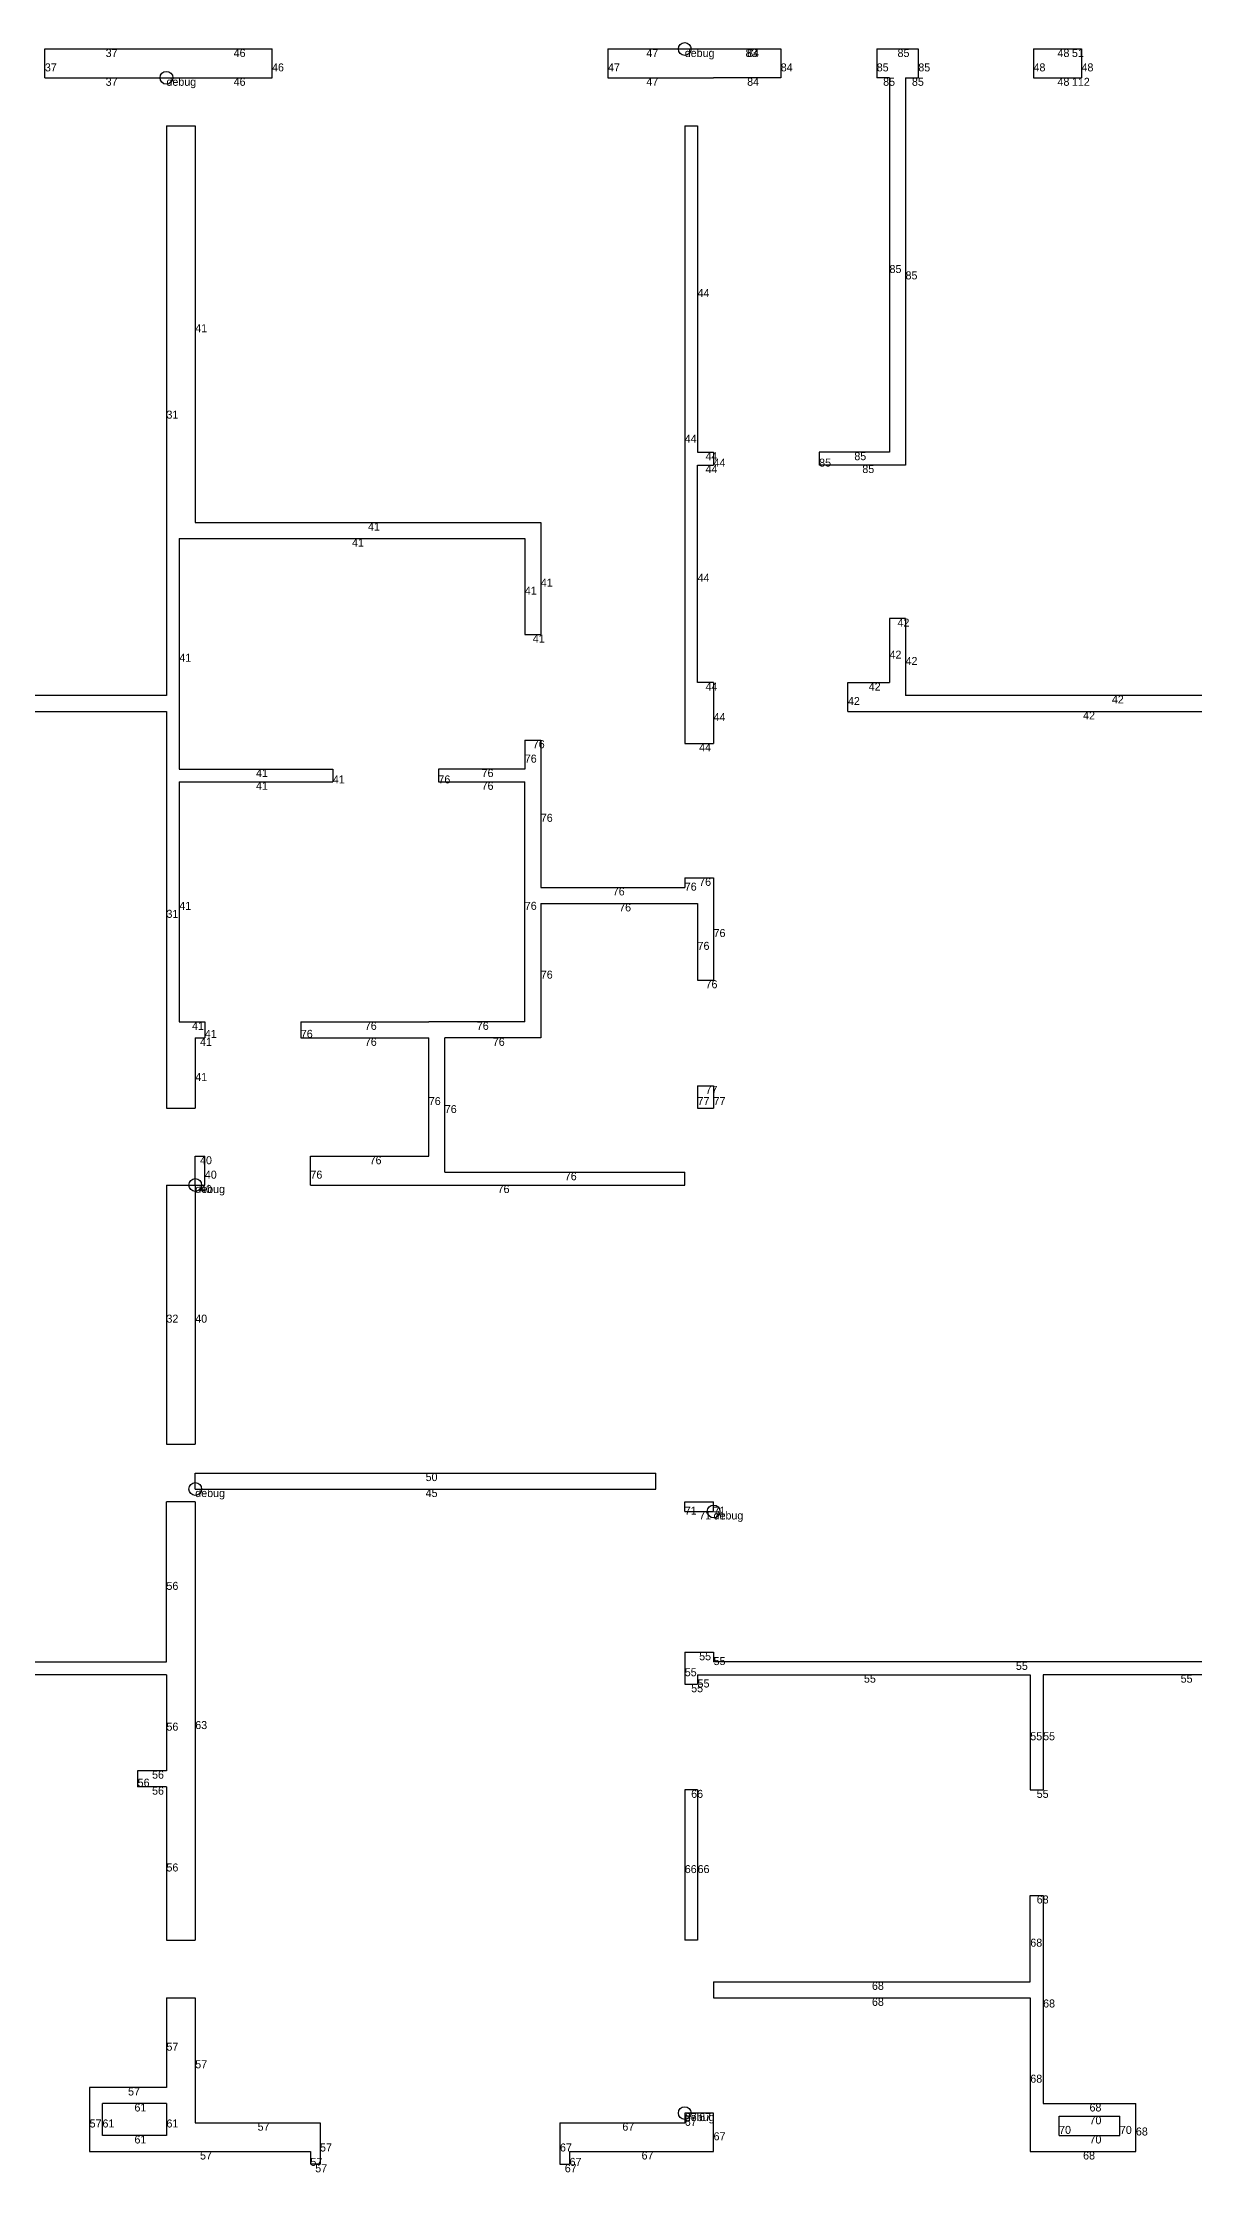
# Model space of a CAD drawing. Header units: metres. Extents: x 234 to 1679, y 437 to 1103.
# Drawn here: x 911 to 1271, y 437 to 1103 of the extents above; entities that cross this region are included whole.
import ezdxf

# ---------------------------------------------------------------- set-up
doc = ezdxf.new("R2010")
doc.units = ezdxf.units.M
doc.layers.add('WALL_DEBUG', color=7, linetype='Continuous')

msp = doc.modelspace()

# ---------------------------------------------------------------- linework, layer by layer
at = {"layer": 'debug', "color": 2}
for centre in [(1112, 1101), (950, 1092), (959, 746), (959, 746), (959, 746), (959, 746), (959, 746), (959, 746), (959, 651), (1121, 644), (1112, 456)]:
    msp.add_circle(centre, 2, dxfattribs=at)
at = {"layer": 'WALL_DEBUG'}
for p, q in [((912, 1092), (912, 1101)), ((912, 1101), (950, 1101)), ((912, 1092), (912, 1101)), ((912, 1101), (950, 1101)), ((912, 1092), (912, 1101)), ((912, 1101), (950, 1101)), ((912, 1092), (912, 1101)), ((912, 1101), (950, 1101)), ((912, 1092), (912, 1101)), ((912, 1101), (950, 1101)), ((912, 1092), (912, 1101)), ((912, 1101), (950, 1101)), ((912, 1092), (912, 1101)), ((912, 1101), (950, 1101)), ((950, 1101), (959, 1101)), ((950, 1101), (959, 1101)), ((950, 1101), (959, 1101)), ((950, 1101), (959, 1101)), ((950, 1101), (959, 1101)), ((950, 1101), (959, 1101)), ((959, 1101), (983, 1101)), ((959, 1101), (983, 1101)), ((959, 1101), (983, 1101)), ((959, 1101), (983, 1101)), ((959, 1101), (983, 1101)), ((959, 1101), (983, 1101)), ((959, 1101), (983, 1101)), ((983, 1092), (983, 1101)), ((983, 1092), (983, 1101)), ((983, 1092), (983, 1101)), ((983, 1092), (983, 1101)), ((983, 1092), (983, 1101)), ((983, 1092), (983, 1101)), ((983, 1092), (983, 1101)), ((1088, 1101), (1112, 1101)), ((1088, 1101), (1088, 1092)), ((1088, 1101), (1112, 1101)), ((1088, 1101), (1088, 1092)), ((1088, 1101), (1112, 1101)), ((1088, 1101), (1088, 1092)), ((1088, 1101), (1112, 1101)), ((1088, 1101), (1088, 1092)), ((1088, 1101), (1112, 1101)), ((1088, 1101), (1088, 1092)), ((1088, 1101), (1112, 1101)), ((1088, 1101), (1088, 1092)), ((1088, 1101), (1112, 1101)), ((1088, 1101), (1088, 1092)), ((1112, 1101), (1121, 1101)), ((1112, 1101), (1121, 1101)), ((1112, 1101), (1121, 1101)), ((1112, 1101), (1121, 1101)), ((1112, 1101), (1121, 1101)), ((1112, 1101), (1121, 1101)), ((1121, 1101), (1142, 1101)), ((1121, 1101), (1142, 1101)), ((1121, 1101), (1142, 1101)), ((1121, 1101), (1142, 1101)), ((1121, 1101), (1142, 1101)), ((1121, 1101), (1142, 1101)), ((1121, 1101), (1142, 1101)), ((1131, 1101), (1131, 1101)), ((1131, 1101), (1131, 1101)), ((1131, 1101), (1131, 1101)), ((1131, 1101), (1131, 1101)), ((1131, 1101), (1131, 1101)), ((1131, 1101), (1131, 1101)), ((1131, 1101), (1131, 1101)), ((1142, 1101), (1142, 1092)), ((1142, 1101), (1142, 1092)), ((1142, 1101), (1142, 1092)), ((1142, 1101), (1142, 1092)), ((1142, 1101), (1142, 1092)), ((1142, 1101), (1142, 1092)), ((1142, 1101), (1142, 1092)), ((1172, 1101), (1172, 1092)), ((1172, 1101), (1185, 1101)), ((1172, 1101), (1172, 1092)), ((1172, 1101), (1185, 1101)), ((1172, 1101), (1172, 1092)), ((1172, 1101), (1185, 1101)), ((1172, 1101), (1172, 1092)), ((1172, 1101), (1185, 1101)), ((1172, 1101), (1172, 1092)), ((1172, 1101), (1185, 1101)), ((1172, 1101), (1172, 1092)), ((1172, 1101), (1185, 1101)), ((1172, 1101), (1172, 1092)), ((1172, 1101), (1185, 1101)), ((1185, 1101), (1185, 1092)), ((1185, 1101), (1185, 1092)), ((1185, 1101), (1185, 1092)), ((1185, 1101), (1185, 1092)), ((1185, 1101), (1185, 1092)), ((1185, 1101), (1185, 1092)), ((1185, 1101), (1185, 1092)), ((1221, 1101), (1221, 1092)), ((1221, 1101), (1236, 1101)), ((1221, 1101), (1221, 1092)), ((1221, 1101), (1236, 1101)), ((1221, 1101), (1221, 1092)), ((1221, 1101), (1236, 1101)), ((1221, 1101), (1221, 1092)), ((1221, 1101), (1236, 1101)), ((1221, 1101), (1221, 1092)), ((1221, 1101), (1236, 1101)), ((1221, 1101), (1221, 1092)), ((1221, 1101), (1236, 1101)), ((1221, 1101), (1221, 1092)), ((1221, 1101), (1236, 1101)), ((1233, 1101), (1233, 1101)), ((1233, 1101), (1233, 1101)), ((1233, 1101), (1233, 1101)), ((1233, 1101), (1233, 1101)), ((1233, 1101), (1233, 1101)), ((1233, 1101), (1233, 1101)), ((1233, 1101), (1233, 1101)), ((1236, 1101), (1236, 1092)), ((1236, 1101), (1236, 1092)), ((1236, 1101), (1236, 1092)), ((1236, 1101), (1236, 1092)), ((1236, 1101), (1236, 1092)), ((1236, 1101), (1236, 1092)), ((1236, 1101), (1236, 1092)), ((912, 1092), (950, 1092)), ((912, 1092), (950, 1092)), ((912, 1092), (950, 1092)), ((912, 1092), (950, 1092)), ((912, 1092), (950, 1092)), ((912, 1092), (950, 1092)), ((912, 1092), (950, 1092)), ((950, 1092), (959, 1092)), ((950, 1092), (959, 1092)), ((950, 1092), (959, 1092)), ((950, 1092), (959, 1092)), ((950, 1092), (959, 1092)), ((950, 1092), (959, 1092)), ((959, 1092), (983, 1092)), ((959, 1092), (983, 1092)), ((959, 1092), (983, 1092)), ((959, 1092), (983, 1092)), ((959, 1092), (983, 1092)), ((959, 1092), (983, 1092)), ((959, 1092), (983, 1092)), ((1088, 1092), (1112, 1092)), ((1088, 1092), (1112, 1092)), ((1088, 1092), (1112, 1092)), ((1088, 1092), (1112, 1092)), ((1088, 1092), (1112, 1092)), ((1088, 1092), (1112, 1092)), ((1088, 1092), (1112, 1092)), ((1112, 1092), (1121, 1092)), ((1112, 1092), (1121, 1092)), ((1112, 1092), (1121, 1092)), ((1112, 1092), (1121, 1092)), ((1112, 1092), (1121, 1092)), ((1112, 1092), (1121, 1092)), ((1142, 1092), (1121, 1092)), ((1142, 1092), (1121, 1092)), ((1142, 1092), (1121, 1092)), ((1142, 1092), (1121, 1092)), ((1142, 1092), (1121, 1092)), ((1142, 1092), (1121, 1092)), ((1142, 1092), (1121, 1092)), ((1176, 1092), (1172, 1092)), ((1176, 1092), (1172, 1092)), ((1176, 1092), (1172, 1092)), ((1176, 1092), (1172, 1092)), ((1176, 1092), (1172, 1092)), ((1176, 1092), (1172, 1092)), ((1176, 1092), (1172, 1092)), ((1176, 1092), (1176, 975)), ((1176, 1092), (1176, 975)), ((1176, 1092), (1176, 975)), ((1176, 1092), (1176, 975)), ((1176, 1092), (1176, 975)), ((1176, 1092), (1176, 975)), ((1176, 1092), (1176, 975)), ((1181, 1092), (1181, 971)), ((1181, 1092), (1185, 1092)), ((1181, 1092), (1181, 971)), ((1181, 1092), (1185, 1092)), ((1181, 1092), (1181, 971)), ((1181, 1092), (1185, 1092)), ((1181, 1092), (1181, 971)), ((1181, 1092), (1185, 1092)), ((1181, 1092), (1181, 971)), ((1181, 1092), (1185, 1092)), ((1181, 1092), (1181, 971)), ((1181, 1092), (1185, 1092)), ((1181, 1092), (1181, 971)), ((1181, 1092), (1185, 1092)), ((1221, 1092), (1236, 1092)), ((1221, 1092), (1236, 1092)), ((1221, 1092), (1236, 1092)), ((1221, 1092), (1236, 1092)), ((1221, 1092), (1236, 1092)), ((1221, 1092), (1236, 1092)), ((1221, 1092), (1236, 1092)), ((1233, 1092), (1233, 1092)), ((1233, 1092), (1233, 1092)), ((1233, 1092), (1233, 1092)), ((1233, 1092), (1233, 1092)), ((1233, 1092), (1233, 1092)), ((1233, 1092), (1233, 1092)), ((1233, 1092), (1233, 1092)), ((950, 1077), (950, 899)), ((950, 1077), (950, 899)), ((950, 1077), (959, 1077)), ((950, 1077), (950, 899)), ((950, 1077), (959, 1077)), ((950, 1077), (950, 899)), ((950, 1077), (959, 1077)), ((950, 1077), (950, 899)), ((950, 1077), (959, 1077)), ((950, 1077), (950, 899)), ((950, 1077), (959, 1077)), ((950, 1077), (950, 899)), ((950, 1077), (959, 1077)), ((959, 1077), (959, 953)), ((959, 1077), (959, 953)), ((959, 1077), (959, 953)), ((959, 1077), (959, 953)), ((959, 1077), (959, 953)), ((959, 1077), (959, 953)), ((959, 1077), (959, 953)), ((1112, 1077), (1112, 884)), ((1112, 1077), (1112, 884)), ((1112, 1077), (1116, 1077)), ((1112, 1077), (1112, 884)), ((1112, 1077), (1116, 1077)), ((1112, 1077), (1112, 884)), ((1112, 1077), (1116, 1077)), ((1112, 1077), (1112, 884)), ((1112, 1077), (1116, 1077)), ((1112, 1077), (1112, 884)), ((1112, 1077), (1116, 1077)), ((1112, 1077), (1112, 884)), ((1112, 1077), (1116, 1077)), ((1116, 1077), (1116, 975)), ((1116, 1077), (1116, 975)), ((1116, 1077), (1116, 975)), ((1116, 1077), (1116, 975)), ((1116, 1077), (1116, 975)), ((1116, 1077), (1116, 975)), ((1116, 1077), (1116, 975)), ((1116, 975), (1121, 975)), ((1116, 975), (1121, 975)), ((1116, 975), (1121, 975)), ((1116, 975), (1121, 975)), ((1116, 975), (1121, 975)), ((1116, 975), (1121, 975)), ((1116, 975), (1121, 975)), ((1121, 975), (1121, 971)), ((1121, 975), (1121, 971)), ((1121, 975), (1121, 971)), ((1121, 975), (1121, 971)), ((1121, 975), (1121, 971)), ((1121, 975), (1121, 971)), ((1121, 975), (1121, 971)), ((1176, 975), (1154, 975)), ((1154, 975), (1154, 971)), ((1176, 975), (1154, 975)), ((1154, 975), (1154, 971)), ((1176, 975), (1154, 975)), ((1154, 975), (1154, 971)), ((1176, 975), (1154, 975)), ((1154, 975), (1154, 971)), ((1176, 975), (1154, 975)), ((1154, 975), (1154, 971)), ((1176, 975), (1154, 975)), ((1154, 975), (1154, 971)), ((1176, 975), (1154, 975)), ((1154, 975), (1154, 971)), ((1116, 903), (1116, 971)), ((1116, 971), (1121, 971)), ((1116, 903), (1116, 971)), ((1116, 971), (1121, 971)), ((1116, 903), (1116, 971)), ((1116, 971), (1121, 971)), ((1116, 903), (1116, 971)), ((1116, 971), (1121, 971)), ((1116, 903), (1116, 971)), ((1116, 971), (1121, 971)), ((1116, 903), (1116, 971)), ((1116, 971), (1121, 971)), ((1116, 903), (1116, 971)), ((1116, 971), (1121, 971)), ((1181, 971), (1154, 971)), ((1181, 971), (1154, 971)), ((1181, 971), (1154, 971)), ((1181, 971), (1154, 971)), ((1181, 971), (1154, 971)), ((1181, 971), (1154, 971)), ((1181, 971), (1154, 971)), ((959, 953), (1067, 953)), ((959, 953), (1067, 953)), ((959, 953), (1067, 953)), ((959, 953), (1067, 953)), ((959, 953), (1067, 953)), ((959, 953), (1067, 953)), ((959, 953), (1067, 953)), ((1067, 953), (1067, 918)), ((1067, 953), (1067, 918)), ((1067, 953), (1067, 918)), ((1067, 953), (1067, 918)), ((1067, 953), (1067, 918)), ((1067, 953), (1067, 918)), ((1067, 953), (1067, 918)), ((954, 948), (954, 876)), ((954, 948), (1062, 948)), ((954, 948), (954, 876)), ((954, 948), (1062, 948)), ((954, 948), (954, 876)), ((954, 948), (1062, 948)), ((954, 948), (954, 876)), ((954, 948), (1062, 948)), ((954, 948), (954, 876)), ((954, 948), (1062, 948)), ((954, 948), (954, 876)), ((954, 948), (1062, 948)), ((954, 948), (954, 876)), ((954, 948), (1062, 948)), ((1062, 948), (1062, 918)), ((1062, 948), (1062, 918)), ((1062, 948), (1062, 918)), ((1062, 948), (1062, 918)), ((1062, 948), (1062, 918)), ((1062, 948), (1062, 918)), ((1062, 948), (1062, 918)), ((1181, 923), (1176, 923)), ((1176, 923), (1176, 903)), ((1181, 923), (1176, 923)), ((1176, 923), (1176, 903)), ((1181, 923), (1176, 923)), ((1176, 923), (1176, 903)), ((1181, 923), (1176, 923)), ((1176, 923), (1176, 903)), ((1181, 923), (1176, 923)), ((1176, 923), (1176, 903)), ((1181, 923), (1176, 923)), ((1176, 923), (1176, 903)), ((1181, 923), (1176, 923)), ((1176, 923), (1176, 903)), ((1181, 923), (1181, 899)), ((1181, 923), (1181, 899)), ((1181, 923), (1181, 899)), ((1181, 923), (1181, 899)), ((1181, 923), (1181, 899)), ((1181, 923), (1181, 899)), ((1181, 923), (1181, 899)), ((1062, 918), (1067, 918)), ((1062, 918), (1067, 918)), ((1062, 918), (1067, 918)), ((1062, 918), (1067, 918)), ((1062, 918), (1067, 918)), ((1062, 918), (1067, 918)), ((1062, 918), (1067, 918)), ((950, 899), (821, 899)), ((950, 899), (821, 899)), ((950, 899), (821, 899)), ((950, 899), (821, 899)), ((950, 899), (821, 899)), ((950, 899), (821, 899)), ((950, 899), (821, 899)), ((1121, 903), (1116, 903)), ((1121, 903), (1116, 903)), ((1121, 903), (1116, 903)), ((1121, 903), (1116, 903)), ((1121, 903), (1116, 903)), ((1121, 903), (1116, 903)), ((1121, 903), (1116, 903)), ((1121, 903), (1121, 884)), ((1121, 903), (1121, 884)), ((1121, 903), (1121, 884)), ((1121, 903), (1121, 884)), ((1121, 903), (1121, 884)), ((1121, 903), (1121, 884)), ((1121, 903), (1121, 884)), ((1163, 894), (1163, 903)), ((1163, 903), (1176, 903)), ((1163, 894), (1163, 903)), ((1163, 903), (1176, 903)), ((1163, 894), (1163, 903)), ((1163, 903), (1176, 903)), ((1163, 894), (1163, 903)), ((1163, 903), (1176, 903)), ((1163, 894), (1163, 903)), ((1163, 903), (1176, 903)), ((1163, 894), (1163, 903)), ((1163, 903), (1176, 903)), ((1163, 894), (1163, 903)), ((1163, 903), (1176, 903)), ((1310, 899), (1181, 899)), ((1310, 899), (1181, 899)), ((1310, 899), (1181, 899)), ((1310, 899), (1181, 899)), ((1310, 899), (1181, 899)), ((1310, 899), (1181, 899)), ((1310, 899), (1181, 899)), ((813, 894), (950, 894)), ((813, 894), (950, 894)), ((813, 894), (950, 894)), ((813, 894), (950, 894)), ((813, 894), (950, 894)), ((813, 894), (950, 894)), ((813, 894), (950, 894)), ((950, 894), (950, 770)), ((950, 894), (950, 770)), ((950, 894), (950, 770)), ((950, 894), (950, 770)), ((950, 894), (950, 770)), ((950, 894), (950, 770)), ((950, 894), (950, 770)), ((1163, 894), (1310, 894)), ((1163, 894), (1310, 894)), ((1163, 894), (1310, 894)), ((1163, 894), (1310, 894)), ((1163, 894), (1310, 894)), ((1163, 894), (1310, 894)), ((1163, 894), (1310, 894)), ((1062, 885), (1062, 876)), ((1062, 885), (1067, 885)), ((1062, 885), (1062, 876)), ((1062, 885), (1067, 885)), ((1062, 885), (1062, 876)), ((1062, 885), (1067, 885)), ((1062, 885), (1062, 876)), ((1062, 885), (1067, 885)), ((1062, 885), (1062, 876)), ((1062, 885), (1067, 885)), ((1062, 885), (1062, 876)), ((1062, 885), (1067, 885)), ((1062, 885), (1062, 876)), ((1062, 885), (1067, 885)), ((1067, 885), (1067, 839)), ((1067, 885), (1067, 839)), ((1067, 885), (1067, 839)), ((1067, 885), (1067, 839)), ((1067, 885), (1067, 839)), ((1067, 885), (1067, 839)), ((1067, 885), (1067, 839)), ((1112, 884), (1121, 884)), ((1112, 884), (1121, 884)), ((1112, 884), (1121, 884)), ((1112, 884), (1121, 884)), ((1112, 884), (1121, 884)), ((1112, 884), (1121, 884)), ((1112, 884), (1121, 884)), ((954, 876), (1002, 876)), ((954, 876), (1002, 876)), ((954, 876), (1002, 876)), ((954, 876), (1002, 876)), ((954, 876), (1002, 876)), ((954, 876), (1002, 876)), ((954, 876), (1002, 876)), ((954, 872), (1002, 872)), ((954, 872), (954, 797)), ((954, 872), (1002, 872)), ((954, 872), (954, 797)), ((954, 872), (1002, 872)), ((954, 872), (954, 797)), ((954, 872), (1002, 872)), ((954, 872), (954, 797)), ((954, 872), (1002, 872)), ((954, 872), (954, 797)), ((954, 872), (1002, 872)), ((954, 872), (954, 797)), ((954, 872), (1002, 872)), ((954, 872), (954, 797)), ((1002, 876), (1002, 872)), ((1002, 876), (1002, 872)), ((1002, 876), (1002, 872)), ((1002, 876), (1002, 872)), ((1002, 876), (1002, 872)), ((1002, 876), (1002, 872)), ((1002, 876), (1002, 872)), ((1062, 876), (1035, 876)), ((1035, 876), (1035, 872)), ((1062, 876), (1035, 876)), ((1035, 876), (1035, 872)), ((1062, 876), (1035, 876)), ((1035, 876), (1035, 872)), ((1062, 876), (1035, 876)), ((1035, 876), (1035, 872)), ((1062, 876), (1035, 876)), ((1035, 876), (1035, 872)), ((1062, 876), (1035, 876)), ((1035, 876), (1035, 872)), ((1062, 876), (1035, 876)), ((1035, 876), (1035, 872)), ((1035, 872), (1062, 872)), ((1035, 872), (1062, 872)), ((1035, 872), (1062, 872)), ((1035, 872), (1062, 872)), ((1035, 872), (1062, 872)), ((1035, 872), (1062, 872)), ((1035, 872), (1062, 872)), ((1062, 797), (1062, 872)), ((1062, 797), (1062, 872)), ((1062, 797), (1062, 872)), ((1062, 797), (1062, 872)), ((1062, 797), (1062, 872)), ((1062, 797), (1062, 872)), ((1062, 797), (1062, 872)), ((1067, 839), (1112, 839)), ((1067, 839), (1112, 839)), ((1067, 839), (1112, 839)), ((1067, 839), (1112, 839)), ((1067, 839), (1112, 839)), ((1067, 839), (1112, 839)), ((1067, 839), (1112, 839)), ((1112, 842), (1112, 839)), ((1112, 842), (1121, 842)), ((1112, 842), (1112, 839)), ((1112, 842), (1121, 842)), ((1112, 842), (1112, 839)), ((1112, 842), (1121, 842)), ((1112, 842), (1112, 839)), ((1112, 842), (1121, 842)), ((1112, 842), (1112, 839)), ((1112, 842), (1121, 842)), ((1112, 842), (1112, 839)), ((1112, 842), (1121, 842)), ((1112, 842), (1112, 839)), ((1112, 842), (1121, 842)), ((1121, 842), (1121, 810)), ((1121, 842), (1121, 810)), ((1121, 842), (1121, 810)), ((1121, 842), (1121, 810)), ((1121, 842), (1121, 810)), ((1121, 842), (1121, 810)), ((1121, 842), (1121, 810)), ((1067, 834), (1067, 792)), ((1067, 834), (1116, 834)), ((1067, 834), (1067, 792)), ((1067, 834), (1116, 834)), ((1067, 834), (1067, 792)), ((1067, 834), (1116, 834)), ((1067, 834), (1067, 792)), ((1067, 834), (1116, 834)), ((1067, 834), (1067, 792)), ((1067, 834), (1116, 834)), ((1067, 834), (1067, 792)), ((1067, 834), (1116, 834)), ((1067, 834), (1067, 792)), ((1067, 834), (1116, 834)), ((1116, 834), (1116, 810)), ((1116, 834), (1116, 810)), ((1116, 834), (1116, 810)), ((1116, 834), (1116, 810)), ((1116, 834), (1116, 810)), ((1116, 834), (1116, 810)), ((1116, 834), (1116, 810)), ((1116, 810), (1121, 810)), ((1116, 810), (1121, 810)), ((1116, 810), (1121, 810)), ((1116, 810), (1121, 810)), ((1116, 810), (1121, 810)), ((1116, 810), (1121, 810)), ((1116, 810), (1121, 810)), ((954, 797), (962, 797)), ((954, 797), (962, 797)), ((954, 797), (962, 797)), ((954, 797), (962, 797)), ((954, 797), (962, 797)), ((954, 797), (962, 797)), ((954, 797), (962, 797)), ((959, 792), (962, 792)), ((959, 792), (959, 770)), ((959, 792), (962, 792)), ((959, 792), (959, 770)), ((959, 792), (962, 792)), ((959, 792), (959, 770)), ((959, 792), (962, 792)), ((959, 792), (959, 770)), ((959, 792), (962, 792)), ((959, 792), (959, 770)), ((959, 792), (962, 792)), ((959, 792), (959, 770)), ((959, 792), (962, 792)), ((959, 792), (959, 770)), ((962, 797), (962, 792)), ((962, 797), (962, 792)), ((962, 797), (962, 792)), ((962, 797), (962, 792)), ((962, 797), (962, 792)), ((962, 797), (962, 792)), ((962, 797), (962, 792)), ((992, 797), (1032, 797)), ((992, 797), (992, 792)), ((992, 797), (1032, 797)), ((992, 797), (992, 792)), ((992, 797), (1032, 797)), ((992, 797), (992, 792)), ((992, 797), (1032, 797)), ((992, 797), (992, 792)), ((992, 797), (1032, 797)), ((992, 797), (992, 792)), ((992, 797), (1032, 797)), ((992, 797), (992, 792)), ((992, 797), (1032, 797)), ((992, 797), (992, 792)), ((992, 792), (1032, 792)), ((992, 792), (1032, 792)), ((992, 792), (1032, 792)), ((992, 792), (1032, 792)), ((992, 792), (1032, 792)), ((992, 792), (1032, 792)), ((992, 792), (1032, 792)), ((1062, 797), (1032, 797)), ((1062, 797), (1032, 797)), ((1062, 797), (1032, 797)), ((1062, 797), (1032, 797)), ((1062, 797), (1032, 797)), ((1062, 797), (1032, 797)), ((1062, 797), (1032, 797)), ((1032, 755), (1032, 792)), ((1032, 755), (1032, 792)), ((1032, 755), (1032, 792)), ((1032, 755), (1032, 792)), ((1032, 755), (1032, 792)), ((1032, 755), (1032, 792)), ((1032, 755), (1032, 792)), ((1067, 792), (1037, 792)), ((1037, 750), (1037, 792)), ((1067, 792), (1037, 792)), ((1037, 750), (1037, 792)), ((1067, 792), (1037, 792)), ((1037, 750), (1037, 792)), ((1067, 792), (1037, 792)), ((1037, 750), (1037, 792)), ((1067, 792), (1037, 792)), ((1037, 750), (1037, 792)), ((1067, 792), (1037, 792)), ((1037, 750), (1037, 792)), ((1067, 792), (1037, 792)), ((1037, 750), (1037, 792)), ((1116, 777), (1116, 770)), ((1116, 777), (1121, 777)), ((1116, 777), (1116, 770)), ((1116, 777), (1121, 777)), ((1116, 777), (1116, 770)), ((1116, 777), (1121, 777)), ((1116, 777), (1116, 770)), ((1116, 777), (1121, 777)), ((1116, 777), (1116, 770)), ((1116, 777), (1121, 777)), ((1116, 777), (1116, 770)), ((1116, 777), (1121, 777)), ((1116, 777), (1116, 770)), ((1116, 777), (1121, 777)), ((1121, 777), (1121, 770)), ((1121, 777), (1121, 770)), ((1121, 777), (1121, 770)), ((1121, 777), (1121, 770)), ((1121, 777), (1121, 770)), ((1121, 777), (1121, 770)), ((1121, 777), (1121, 770)), ((950, 770), (959, 770)), ((950, 770), (959, 770)), ((950, 770), (959, 770)), ((950, 770), (959, 770)), ((950, 770), (959, 770)), ((950, 770), (959, 770)), ((1116, 770), (1121, 770)), ((1116, 770), (1121, 770)), ((1116, 770), (1121, 770)), ((1116, 770), (1121, 770)), ((1116, 770), (1121, 770)), ((1116, 770), (1121, 770)), ((959, 755), (962, 755)), ((959, 746), (959, 755)), ((959, 755), (962, 755)), ((959, 746), (959, 755)), ((959, 755), (962, 755)), ((959, 746), (959, 755)), ((959, 755), (962, 755)), ((959, 746), (959, 755)), ((959, 755), (962, 755)), ((959, 746), (959, 755)), ((959, 755), (962, 755)), ((959, 746), (959, 755)), ((959, 755), (962, 755)), ((962, 746), (962, 755)), ((962, 746), (962, 755)), ((962, 746), (962, 755)), ((962, 746), (962, 755)), ((962, 746), (962, 755)), ((962, 746), (962, 755)), ((962, 746), (962, 755)), ((995, 746), (995, 755)), ((995, 755), (1032, 755)), ((995, 746), (995, 755)), ((995, 755), (1032, 755)), ((995, 746), (995, 755)), ((995, 755), (1032, 755)), ((995, 746), (995, 755)), ((995, 755), (1032, 755)), ((995, 746), (995, 755)), ((995, 755), (1032, 755)), ((995, 746), (995, 755)), ((995, 755), (1032, 755)), ((995, 746), (995, 755)), ((995, 755), (1032, 755)), ((950, 746), (950, 665)), ((950, 746), (950, 665)), ((950, 746), (959, 746)), ((950, 746), (950, 665)), ((950, 746), (959, 746)), ((950, 746), (950, 665)), ((950, 746), (959, 746)), ((950, 746), (950, 665)), ((950, 746), (959, 746)), ((950, 746), (950, 665)), ((950, 746), (959, 746)), ((950, 746), (950, 665)), ((950, 746), (959, 746)), ((959, 746), (959, 665)), ((959, 746), (962, 746)), ((959, 746), (959, 665)), ((959, 746), (962, 746)), ((959, 746), (959, 665)), ((959, 746), (962, 746)), ((959, 746), (959, 665)), ((959, 746), (962, 746)), ((959, 746), (959, 665)), ((959, 746), (962, 746)), ((959, 746), (959, 665)), ((959, 746), (962, 746)), ((959, 746), (959, 665)), ((959, 746), (962, 746)), ((995, 746), (1112, 746)), ((995, 746), (1112, 746)), ((995, 746), (1112, 746)), ((995, 746), (1112, 746)), ((995, 746), (1112, 746)), ((995, 746), (1112, 746)), ((995, 746), (1112, 746)), ((1037, 750), (1112, 750)), ((1037, 750), (1112, 750)), ((1037, 750), (1112, 750)), ((1037, 750), (1112, 750)), ((1037, 750), (1112, 750)), ((1037, 750), (1112, 750)), ((1037, 750), (1112, 750)), ((1112, 746), (1112, 750)), ((1112, 746), (1112, 750)), ((1112, 746), (1112, 750)), ((1112, 746), (1112, 750)), ((1112, 746), (1112, 750)), ((1112, 746), (1112, 750)), ((950, 665), (959, 665)), ((950, 665), (959, 665)), ((950, 665), (959, 665)), ((950, 665), (959, 665)), ((950, 665), (959, 665)), ((950, 665), (959, 665)), ((959, 656), (1103, 656)), ((959, 651), (959, 656)), ((959, 656), (1103, 656)), ((959, 651), (959, 656)), ((959, 656), (1103, 656)), ((959, 651), (959, 656)), ((959, 656), (1103, 656)), ((959, 651), (959, 656)), ((959, 656), (1103, 656)), ((959, 651), (959, 656)), ((959, 656), (1103, 656)), ((959, 651), (959, 656)), ((959, 656), (1103, 656)), ((1103, 651), (1103, 656)), ((1103, 651), (1103, 656)), ((1103, 651), (1103, 656)), ((1103, 651), (1103, 656)), ((1103, 651), (1103, 656)), ((1103, 651), (1103, 656)), ((950, 597), (950, 647)), ((950, 597), (950, 647)), ((959, 647), (950, 647)), ((950, 597), (950, 647)), ((959, 647), (950, 647)), ((950, 597), (950, 647)), ((959, 647), (950, 647)), ((950, 597), (950, 647)), ((959, 647), (950, 647)), ((950, 597), (950, 647)), ((959, 647), (950, 647)), ((950, 597), (950, 647)), ((959, 647), (950, 647)), ((959, 651), (1103, 651)), ((959, 651), (1103, 651)), ((959, 651), (1103, 651)), ((959, 651), (1103, 651)), ((959, 651), (1103, 651)), ((959, 651), (1103, 651)), ((959, 651), (1103, 651)), ((959, 647), (959, 510)), ((959, 647), (959, 510)), ((959, 647), (959, 510)), ((959, 647), (959, 510)), ((959, 647), (959, 510)), ((959, 647), (959, 510)), ((959, 647), (959, 510)), ((1112, 644), (1112, 647)), ((1112, 644), (1112, 647)), ((1112, 647), (1121, 647)), ((1112, 644), (1112, 647)), ((1112, 647), (1121, 647)), ((1112, 644), (1112, 647)), ((1112, 647), (1121, 647)), ((1112, 644), (1112, 647)), ((1112, 647), (1121, 647)), ((1112, 644), (1112, 647)), ((1112, 647), (1121, 647)), ((1112, 644), (1112, 647)), ((1112, 647), (1121, 647)), ((1121, 644), (1121, 647)), ((1121, 644), (1121, 647)), ((1121, 644), (1121, 647)), ((1121, 644), (1121, 647)), ((1121, 644), (1121, 647)), ((1121, 644), (1121, 647)), ((1121, 644), (1121, 647)), ((1112, 644), (1121, 644)), ((1112, 644), (1121, 644)), ((1112, 644), (1121, 644)), ((1112, 644), (1121, 644)), ((1112, 644), (1121, 644)), ((1112, 644), (1121, 644)), ((1112, 644), (1121, 644)), ((1121, 644), (1121, 644)), ((1112, 600), (1112, 590)), ((1112, 600), (1121, 600)), ((1112, 600), (1112, 590)), ((1112, 600), (1121, 600)), ((1112, 600), (1112, 590)), ((1112, 600), (1121, 600)), ((1112, 600), (1112, 590)), ((1112, 600), (1121, 600)), ((1112, 600), (1112, 590)), ((1112, 600), (1121, 600)), ((1112, 600), (1112, 590)), ((1112, 600), (1121, 600)), ((1112, 600), (1112, 590)), ((1112, 600), (1121, 600)), ((1121, 600), (1121, 597)), ((1121, 600), (1121, 597)), ((1121, 600), (1121, 597)), ((1121, 600), (1121, 597)), ((1121, 600), (1121, 597)), ((1121, 600), (1121, 597)), ((1121, 600), (1121, 597)), ((761, 597), (950, 597)), ((761, 597), (950, 597)), ((761, 597), (950, 597)), ((761, 597), (950, 597)), ((761, 597), (950, 597)), ((761, 597), (950, 597)), ((761, 597), (950, 597)), ((950, 593), (864, 593)), ((950, 593), (864, 593)), ((950, 593), (864, 593)), ((950, 593), (864, 593)), ((950, 593), (864, 593)), ((950, 593), (864, 593)), ((950, 593), (864, 593)), ((950, 593), (950, 563)), ((950, 593), (950, 563)), ((950, 593), (950, 563)), ((950, 593), (950, 563)), ((950, 593), (950, 563)), ((950, 593), (950, 563)), ((950, 593), (950, 563)), ((1116, 593), (1220, 593)), ((1116, 593), (1116, 590)), ((1116, 593), (1220, 593)), ((1116, 593), (1116, 590)), ((1116, 593), (1220, 593)), ((1116, 593), (1116, 590)), ((1116, 593), (1220, 593)), ((1116, 593), (1116, 590)), ((1116, 593), (1220, 593)), ((1116, 593), (1116, 590)), ((1116, 593), (1220, 593)), ((1116, 593), (1116, 590)), ((1116, 593), (1220, 593)), ((1116, 593), (1116, 590)), ((1310, 597), (1121, 597)), ((1310, 597), (1121, 597)), ((1310, 597), (1121, 597)), ((1310, 597), (1121, 597)), ((1310, 597), (1121, 597)), ((1310, 597), (1121, 597)), ((1310, 597), (1121, 597)), ((1220, 593), (1220, 557)), ((1220, 593), (1220, 557)), ((1220, 593), (1220, 557)), ((1220, 593), (1220, 557)), ((1220, 593), (1220, 557)), ((1220, 593), (1220, 557)), ((1220, 593), (1220, 557)), ((1310, 593), (1224, 593)), ((1224, 593), (1224, 557)), ((1310, 593), (1224, 593)), ((1224, 593), (1224, 557)), ((1310, 593), (1224, 593)), ((1224, 593), (1224, 557)), ((1310, 593), (1224, 593)), ((1224, 593), (1224, 557)), ((1310, 593), (1224, 593)), ((1224, 593), (1224, 557)), ((1310, 593), (1224, 593)), ((1224, 593), (1224, 557)), ((1310, 593), (1224, 593)), ((1224, 593), (1224, 557)), ((1112, 590), (1116, 590)), ((1112, 590), (1116, 590)), ((1112, 590), (1116, 590)), ((1112, 590), (1116, 590)), ((1112, 590), (1116, 590)), ((1112, 590), (1116, 590)), ((1112, 590), (1116, 590)), ((950, 563), (941, 563)), ((941, 563), (941, 558)), ((950, 563), (941, 563)), ((941, 563), (941, 558)), ((950, 563), (941, 563)), ((941, 563), (941, 558)), ((950, 563), (941, 563)), ((941, 563), (941, 558)), ((950, 563), (941, 563)), ((941, 563), (941, 558)), ((950, 563), (941, 563)), ((941, 563), (941, 558)), ((950, 563), (941, 563)), ((941, 563), (941, 558)), ((950, 558), (941, 558)), ((950, 558), (941, 558)), ((950, 558), (941, 558)), ((950, 558), (941, 558)), ((950, 558), (941, 558)), ((950, 558), (941, 558)), ((950, 558), (941, 558)), ((950, 558), (950, 510)), ((950, 558), (950, 510)), ((950, 558), (950, 510)), ((950, 558), (950, 510)), ((950, 558), (950, 510)), ((950, 558), (950, 510)), ((950, 558), (950, 510)), ((1116, 557), (1112, 557)), ((1112, 557), (1112, 510)), ((1116, 557), (1112, 557)), ((1112, 557), (1112, 510)), ((1116, 557), (1112, 557)), ((1112, 557), (1112, 510)), ((1116, 557), (1112, 557)), ((1112, 557), (1112, 510)), ((1116, 557), (1112, 557)), ((1112, 557), (1112, 510)), ((1116, 557), (1112, 557)), ((1112, 557), (1112, 510)), ((1116, 557), (1112, 557)), ((1112, 557), (1112, 510)), ((1116, 557), (1116, 510)), ((1116, 557), (1116, 510)), ((1116, 557), (1116, 510)), ((1116, 557), (1116, 510)), ((1116, 557), (1116, 510)), ((1116, 557), (1116, 510)), ((1116, 557), (1116, 510)), ((1220, 557), (1224, 557)), ((1220, 557), (1224, 557)), ((1220, 557), (1224, 557)), ((1220, 557), (1224, 557)), ((1220, 557), (1224, 557)), ((1220, 557), (1224, 557)), ((1220, 557), (1224, 557)), ((1220, 497), (1220, 524)), ((1220, 524), (1224, 524)), ((1220, 497), (1220, 524)), ((1220, 524), (1224, 524)), ((1220, 497), (1220, 524)), ((1220, 524), (1224, 524)), ((1220, 497), (1220, 524)), ((1220, 524), (1224, 524)), ((1220, 497), (1220, 524)), ((1220, 524), (1224, 524)), ((1220, 497), (1220, 524)), ((1220, 524), (1224, 524)), ((1220, 497), (1220, 524)), ((1220, 524), (1224, 524)), ((1224, 524), (1224, 459)), ((1224, 524), (1224, 459)), ((1224, 524), (1224, 459)), ((1224, 524), (1224, 459)), ((1224, 524), (1224, 459)), ((1224, 524), (1224, 459)), ((1224, 524), (1224, 459)), ((950, 510), (959, 510)), ((950, 510), (959, 510)), ((950, 510), (959, 510)), ((950, 510), (959, 510)), ((950, 510), (959, 510)), ((950, 510), (959, 510)), ((1116, 510), (1112, 510)), ((1116, 510), (1112, 510)), ((1116, 510), (1112, 510)), ((1116, 510), (1112, 510)), ((1116, 510), (1112, 510)), ((1116, 510), (1112, 510)), ((1121, 497), (1220, 497)), ((1121, 497), (1220, 497)), ((1121, 497), (1121, 492)), ((1121, 497), (1220, 497)), ((1121, 497), (1121, 492)), ((1121, 497), (1220, 497)), ((1121, 497), (1121, 492)), ((1121, 497), (1220, 497)), ((1121, 497), (1121, 492)), ((1121, 497), (1220, 497)), ((1121, 497), (1121, 492)), ((1121, 497), (1220, 497)), ((1121, 497), (1121, 492)), ((950, 492), (950, 464)), ((950, 492), (950, 464)), ((950, 492), (959, 492)), ((950, 492), (950, 464)), ((950, 492), (959, 492)), ((950, 492), (950, 464)), ((950, 492), (959, 492)), ((950, 492), (950, 464)), ((950, 492), (959, 492)), ((950, 492), (950, 464)), ((950, 492), (959, 492)), ((950, 492), (950, 464)), ((950, 492), (959, 492)), ((959, 492), (959, 453)), ((959, 492), (959, 453)), ((959, 492), (959, 453)), ((959, 492), (959, 453)), ((959, 492), (959, 453)), ((959, 492), (959, 453)), ((959, 492), (959, 453)), ((1121, 492), (1220, 492)), ((1121, 492), (1220, 492)), ((1121, 492), (1220, 492)), ((1121, 492), (1220, 492)), ((1121, 492), (1220, 492)), ((1121, 492), (1220, 492)), ((1121, 492), (1220, 492)), ((1220, 492), (1220, 444)), ((1220, 492), (1220, 444)), ((1220, 492), (1220, 444)), ((1220, 492), (1220, 444)), ((1220, 492), (1220, 444)), ((1220, 492), (1220, 444)), ((1220, 492), (1220, 444)), ((950, 464), (926, 464)), ((926, 464), (926, 444)), ((950, 464), (926, 464)), ((926, 464), (926, 444)), ((950, 464), (926, 464)), ((926, 464), (926, 444)), ((950, 464), (926, 464)), ((926, 464), (926, 444)), ((950, 464), (926, 464)), ((926, 464), (926, 444)), ((950, 464), (926, 464)), ((926, 464), (926, 444)), ((950, 464), (926, 464)), ((926, 464), (926, 444)), ((950, 459), (930, 459)), ((930, 449), (930, 459)), ((950, 459), (930, 459)), ((930, 449), (930, 459)), ((950, 459), (930, 459)), ((930, 449), (930, 459)), ((950, 459), (930, 459)), ((930, 449), (930, 459)), ((950, 459), (930, 459)), ((930, 449), (930, 459)), ((950, 459), (930, 459)), ((930, 449), (930, 459)), ((950, 459), (930, 459)), ((930, 449), (930, 459)), ((950, 459), (950, 449)), ((950, 459), (950, 449)), ((950, 459), (950, 449)), ((950, 459), (950, 449)), ((950, 459), (950, 449)), ((950, 459), (950, 449)), ((950, 459), (950, 449)), ((959, 453), (998, 453)), ((959, 453), (998, 453)), ((959, 453), (998, 453)), ((959, 453), (998, 453)), ((959, 453), (998, 453)), ((959, 453), (998, 453)), ((959, 453), (998, 453)), ((998, 453), (998, 440)), ((998, 453), (998, 440)), ((998, 453), (998, 440)), ((998, 453), (998, 440)), ((998, 453), (998, 440)), ((998, 453), (998, 440)), ((998, 453), (998, 440)), ((1073, 453), (1112, 453)), ((1073, 453), (1073, 440)), ((1073, 453), (1112, 453)), ((1073, 453), (1073, 440)), ((1073, 453), (1112, 453)), ((1073, 453), (1073, 440)), ((1073, 453), (1112, 453)), ((1073, 453), (1073, 440)), ((1073, 453), (1112, 453)), ((1073, 453), (1073, 440)), ((1073, 453), (1112, 453)), ((1073, 453), (1073, 440)), ((1073, 453), (1112, 453)), ((1073, 453), (1073, 440)), ((1121, 456), (1112, 456)), ((1112, 456), (1112, 456)), ((1112, 456), (1112, 453)), ((1121, 456), (1112, 456)), ((1112, 456), (1112, 453)), ((1121, 456), (1112, 456)), ((1112, 456), (1112, 453)), ((1121, 456), (1112, 456)), ((1112, 456), (1112, 453)), ((1121, 456), (1112, 456)), ((1112, 456), (1112, 453)), ((1121, 456), (1112, 456)), ((1112, 456), (1112, 453)), ((1121, 456), (1112, 456)), ((1112, 456), (1112, 453)), ((1121, 444), (1121, 456)), ((1121, 444), (1121, 456)), ((1121, 444), (1121, 456)), ((1121, 444), (1121, 456)), ((1121, 444), (1121, 456)), ((1121, 444), (1121, 456)), ((1121, 444), (1121, 456)), ((1224, 459), (1253, 459)), ((1224, 459), (1253, 459)), ((1224, 459), (1253, 459)), ((1224, 459), (1253, 459)), ((1224, 459), (1253, 459)), ((1224, 459), (1253, 459)), ((1224, 459), (1253, 459)), ((1229, 449), (1229, 455)), ((1229, 455), (1248, 455)), ((1229, 449), (1229, 455)), ((1229, 455), (1248, 455)), ((1229, 449), (1229, 455)), ((1229, 455), (1248, 455)), ((1229, 449), (1229, 455)), ((1229, 455), (1248, 455)), ((1229, 449), (1229, 455)), ((1229, 455), (1248, 455)), ((1229, 449), (1229, 455)), ((1229, 455), (1248, 455)), ((1229, 449), (1229, 455)), ((1229, 455), (1248, 455)), ((1248, 449), (1248, 455)), ((1248, 449), (1248, 455)), ((1248, 449), (1248, 455)), ((1248, 449), (1248, 455)), ((1248, 449), (1248, 455)), ((1248, 449), (1248, 455)), ((1248, 449), (1248, 455)), ((1253, 444), (1253, 459)), ((1253, 444), (1253, 459)), ((1253, 444), (1253, 459)), ((1253, 444), (1253, 459)), ((1253, 444), (1253, 459)), ((1253, 444), (1253, 459)), ((1253, 444), (1253, 459)), ((950, 449), (930, 449)), ((950, 449), (930, 449)), ((950, 449), (930, 449)), ((950, 449), (930, 449)), ((950, 449), (930, 449)), ((950, 449), (930, 449)), ((950, 449), (930, 449)), ((1229, 449), (1248, 449)), ((1229, 449), (1248, 449)), ((1229, 449), (1248, 449)), ((1229, 449), (1248, 449)), ((1229, 449), (1248, 449)), ((1229, 449), (1248, 449)), ((1229, 449), (1248, 449)), ((926, 444), (995, 444)), ((926, 444), (995, 444)), ((926, 444), (995, 444)), ((926, 444), (995, 444)), ((926, 444), (995, 444)), ((926, 444), (995, 444)), ((926, 444), (995, 444)), ((995, 444), (995, 440)), ((995, 444), (995, 440)), ((995, 444), (995, 440)), ((995, 444), (995, 440)), ((995, 444), (995, 440)), ((995, 444), (995, 440)), ((995, 444), (995, 440)), ((998, 440), (995, 440)), ((998, 440), (995, 440)), ((998, 440), (995, 440)), ((998, 440), (995, 440)), ((998, 440), (995, 440)), ((998, 440), (995, 440)), ((998, 440), (995, 440)), ((1073, 440), (1076, 440)), ((1073, 440), (1076, 440)), ((1073, 440), (1076, 440)), ((1073, 440), (1076, 440)), ((1073, 440), (1076, 440)), ((1073, 440), (1076, 440)), ((1073, 440), (1076, 440)), ((1076, 444), (1121, 444)), ((1076, 444), (1076, 440)), ((1076, 444), (1121, 444)), ((1076, 444), (1076, 440)), ((1076, 444), (1121, 444)), ((1076, 444), (1076, 440)), ((1076, 444), (1121, 444)), ((1076, 444), (1076, 440)), ((1076, 444), (1121, 444)), ((1076, 444), (1076, 440)), ((1076, 444), (1121, 444)), ((1076, 444), (1076, 440)), ((1076, 444), (1121, 444)), ((1076, 444), (1076, 440)), ((1220, 444), (1253, 444)), ((1220, 444), (1253, 444)), ((1220, 444), (1253, 444)), ((1220, 444), (1253, 444)), ((1220, 444), (1253, 444)), ((1220, 444), (1253, 444)), ((1220, 444), (1253, 444))]:
    msp.add_line(p, q, dxfattribs=at)

# ---------------------------------------------------------------- texts
at = {"layer": 'comp_debug_text', "char_height": 2.5, "attachment_point": 1}
for s, insert in [('37', (931, 1101)), ('46', (971, 1101)), ('47', (1100, 1101)), ('83', (1131, 1101)), ('84', (1131.5, 1101)), ('85', (1178.5, 1101)), ('48', (1228.5, 1101)), ('51', (1233, 1101)), ('37', (912, 1096.5)), ('37', (931, 1092)), ('46', (971, 1092)), ('46', (983, 1096.5)), ('47', (1088, 1096.5)), ('47', (1100, 1092)), ('84', (1131.5, 1092)), ('84', (1142, 1096.5)), ('85', (1172, 1096.5)), ('85', (1174, 1092)), ('85', (1183, 1092)), ('85', (1185, 1096.5)), ('48', (1221, 1096.5)), ('48', (1228.5, 1092)), ('112', (1233, 1092)), ('48', (1236, 1096.5)), ('85', (1176, 1033.5)), ('44', (1116, 1026)), ('85', (1181, 1031.5)), ('41', (959, 1015)), ('31', (950, 988)), ('44', (1112, 980.5)), ('44', (1118.5, 975)), ('44', (1121, 973)), ('85', (1154, 973)), ('85', (1165, 975)), ('44', (1118.5, 971)), ('85', (1167.5, 971)), ('41', (1013, 953)), ('41', (1008, 948)), ('41', (1062, 933)), ('41', (1067, 935.5)), ('44', (1116, 937)), ('42', (1178.5, 923)), ('41', (954, 912)), ('41', (1064.5, 918)), ('42', (1176, 913)), ('42', (1181, 911)), ('44', (1118.5, 903)), ('42', (1163, 898.5)), ('42', (1169.5, 903)), ('42', (1245.5, 899)), ('44', (1121, 893.5)), ('42', (1236.5, 894)), ('76', (1062, 880.5)), ('76', (1064.5, 885)), ('44', (1116.5, 884)), ('41', (978, 876)), ('41', (978, 872)), ('41', (1002, 874)), ('76', (1035, 874)), ('76', (1048.5, 876)), ('76', (1048.5, 872)), ('76', (1067, 862)), ('76', (1089.5, 839)), ('76', (1112, 840.5)), ('76', (1116.5, 842)), ('31', (950, 832)), ('41', (954, 834.5)), ('76', (1062, 834.5)), ('76', (1091.5, 834)), ('76', (1121, 826)), ('76', (1116, 822)), ('76', (1067, 813)), ('76', (1118.5, 810)), ('41', (958, 797)), ('41', (960.5, 792)), ('41', (962, 794.5)), ('76', (992, 794.5)), ('76', (1012, 797)), ('76', (1012, 792)), ('76', (1047, 797)), ('76', (1052, 792)), ('41', (959, 781)), ('76', (1032, 773.5)), ('77', (1116, 773.5)), ('77', (1118.5, 777)), ('77', (1121, 773.5)), ('76', (1037, 771)), ('40', (960.5, 755)), ('76', (1013.5, 755)), ('40', (960.5, 746)), ('40', (962, 750.5)), ('76', (995, 750.5)), ('76', (1053.5, 746)), ('76', (1074.5, 750)), ('32', (950, 705.5)), ('40', (959, 705.5)), ('50', (1031, 656)), ('45', (1031, 651)), ('71', (1112, 645.5)), ('71', (1116.5, 644)), ('71', (1121, 645.5)), ('71', (1121, 644)), ('56', (950, 622)), ('55', (1116.5, 600)), ('55', (1112, 595)), ('55', (1121, 598.5)), ('55', (1168, 593)), ('55', (1215.5, 597)), ('55', (1267, 593)), ('55', (1114, 590)), ('55', (1116, 591.5)), ('56', (950, 578)), ('63', (959, 578.5)), ('55', (1220, 575)), ('55', (1224, 575)), ('56', (941, 560.5)), ('56', (945.5, 563)), ('56', (945.5, 558)), ('66', (1114, 557)), ('55', (1222, 557)), ('56', (950, 534)), ('66', (1112, 533.5)), ('66', (1116, 533.5)), ('68', (1222, 524)), ('68', (1220, 510.5)), ('68', (1170.5, 497)), ('68', (1170.5, 492)), ('68', (1224, 491.5)), ('57', (950, 478)), ('57', (959, 472.5)), ('68', (1220, 468)), ('57', (938, 464)), ('57', (926, 454)), ('61', (930, 454)), ('61', (940, 459)), ('61', (950, 454)), ('57', (978.5, 453)), ('67', (1092.5, 453)), ('67', (1112, 456)), ('67', (1112, 454.5)), ('67', (1116.5, 456)), ('68', (1238.5, 459)), ('70', (1238.5, 455)), ('61', (940, 449)), ('57', (998, 446.5)), ('67', (1073, 446.5)), ('67', (1121, 450)), ('70', (1229, 452)), ('70', (1238.5, 449)), ('70', (1248, 452)), ('68', (1253, 451.5)), ('57', (960.5, 444)), ('57', (995, 442)), ('57', (996.5, 440)), ('67', (1074.5, 440)), ('67', (1076, 442)), ('67', (1098.5, 444)), ('68', (1236.5, 444))]:
    msp.add_mtext(s, dxfattribs=dict(at, insert=insert))
at = {"layer": 'debug', "char_height": 2.5, "attachment_point": 1}
for insert in [(1112, 1101), (950, 1092), (959, 746), (959, 746), (959, 746), (959, 746), (959, 746), (959, 746), (959, 651), (1121, 644), (1112, 456)]:
    msp.add_mtext('debug', dxfattribs=dict(at, insert=insert))

doc.saveas('drawing.dxf')
